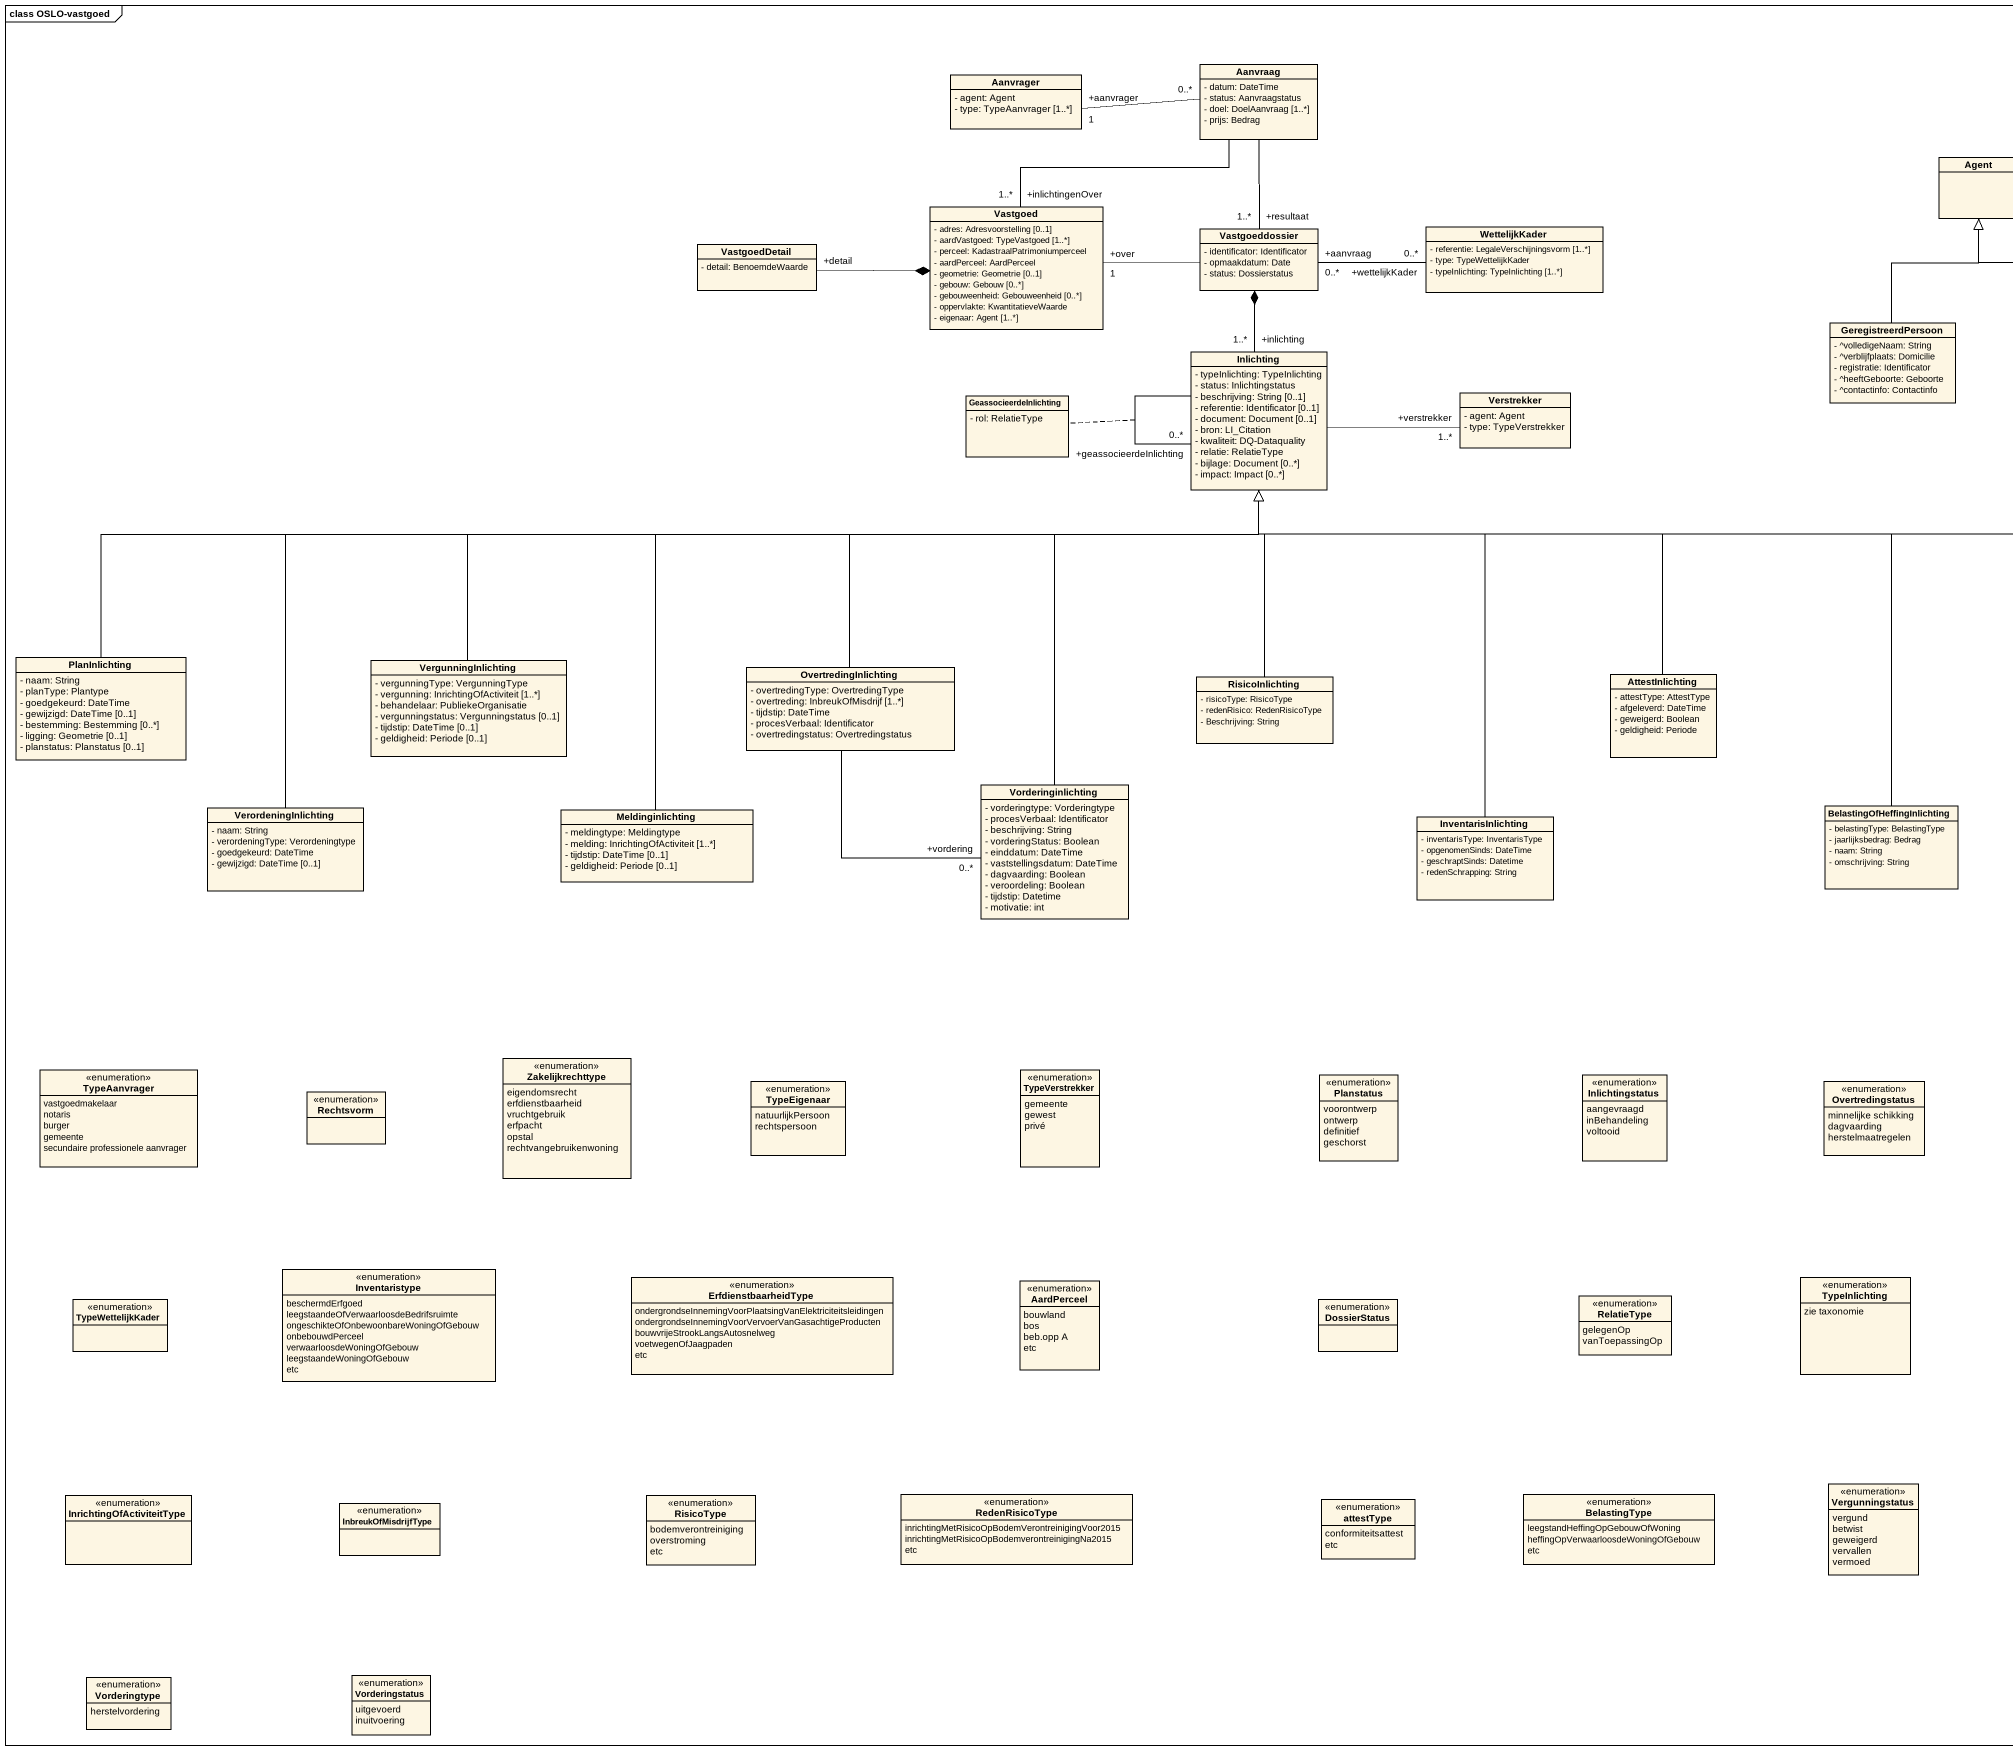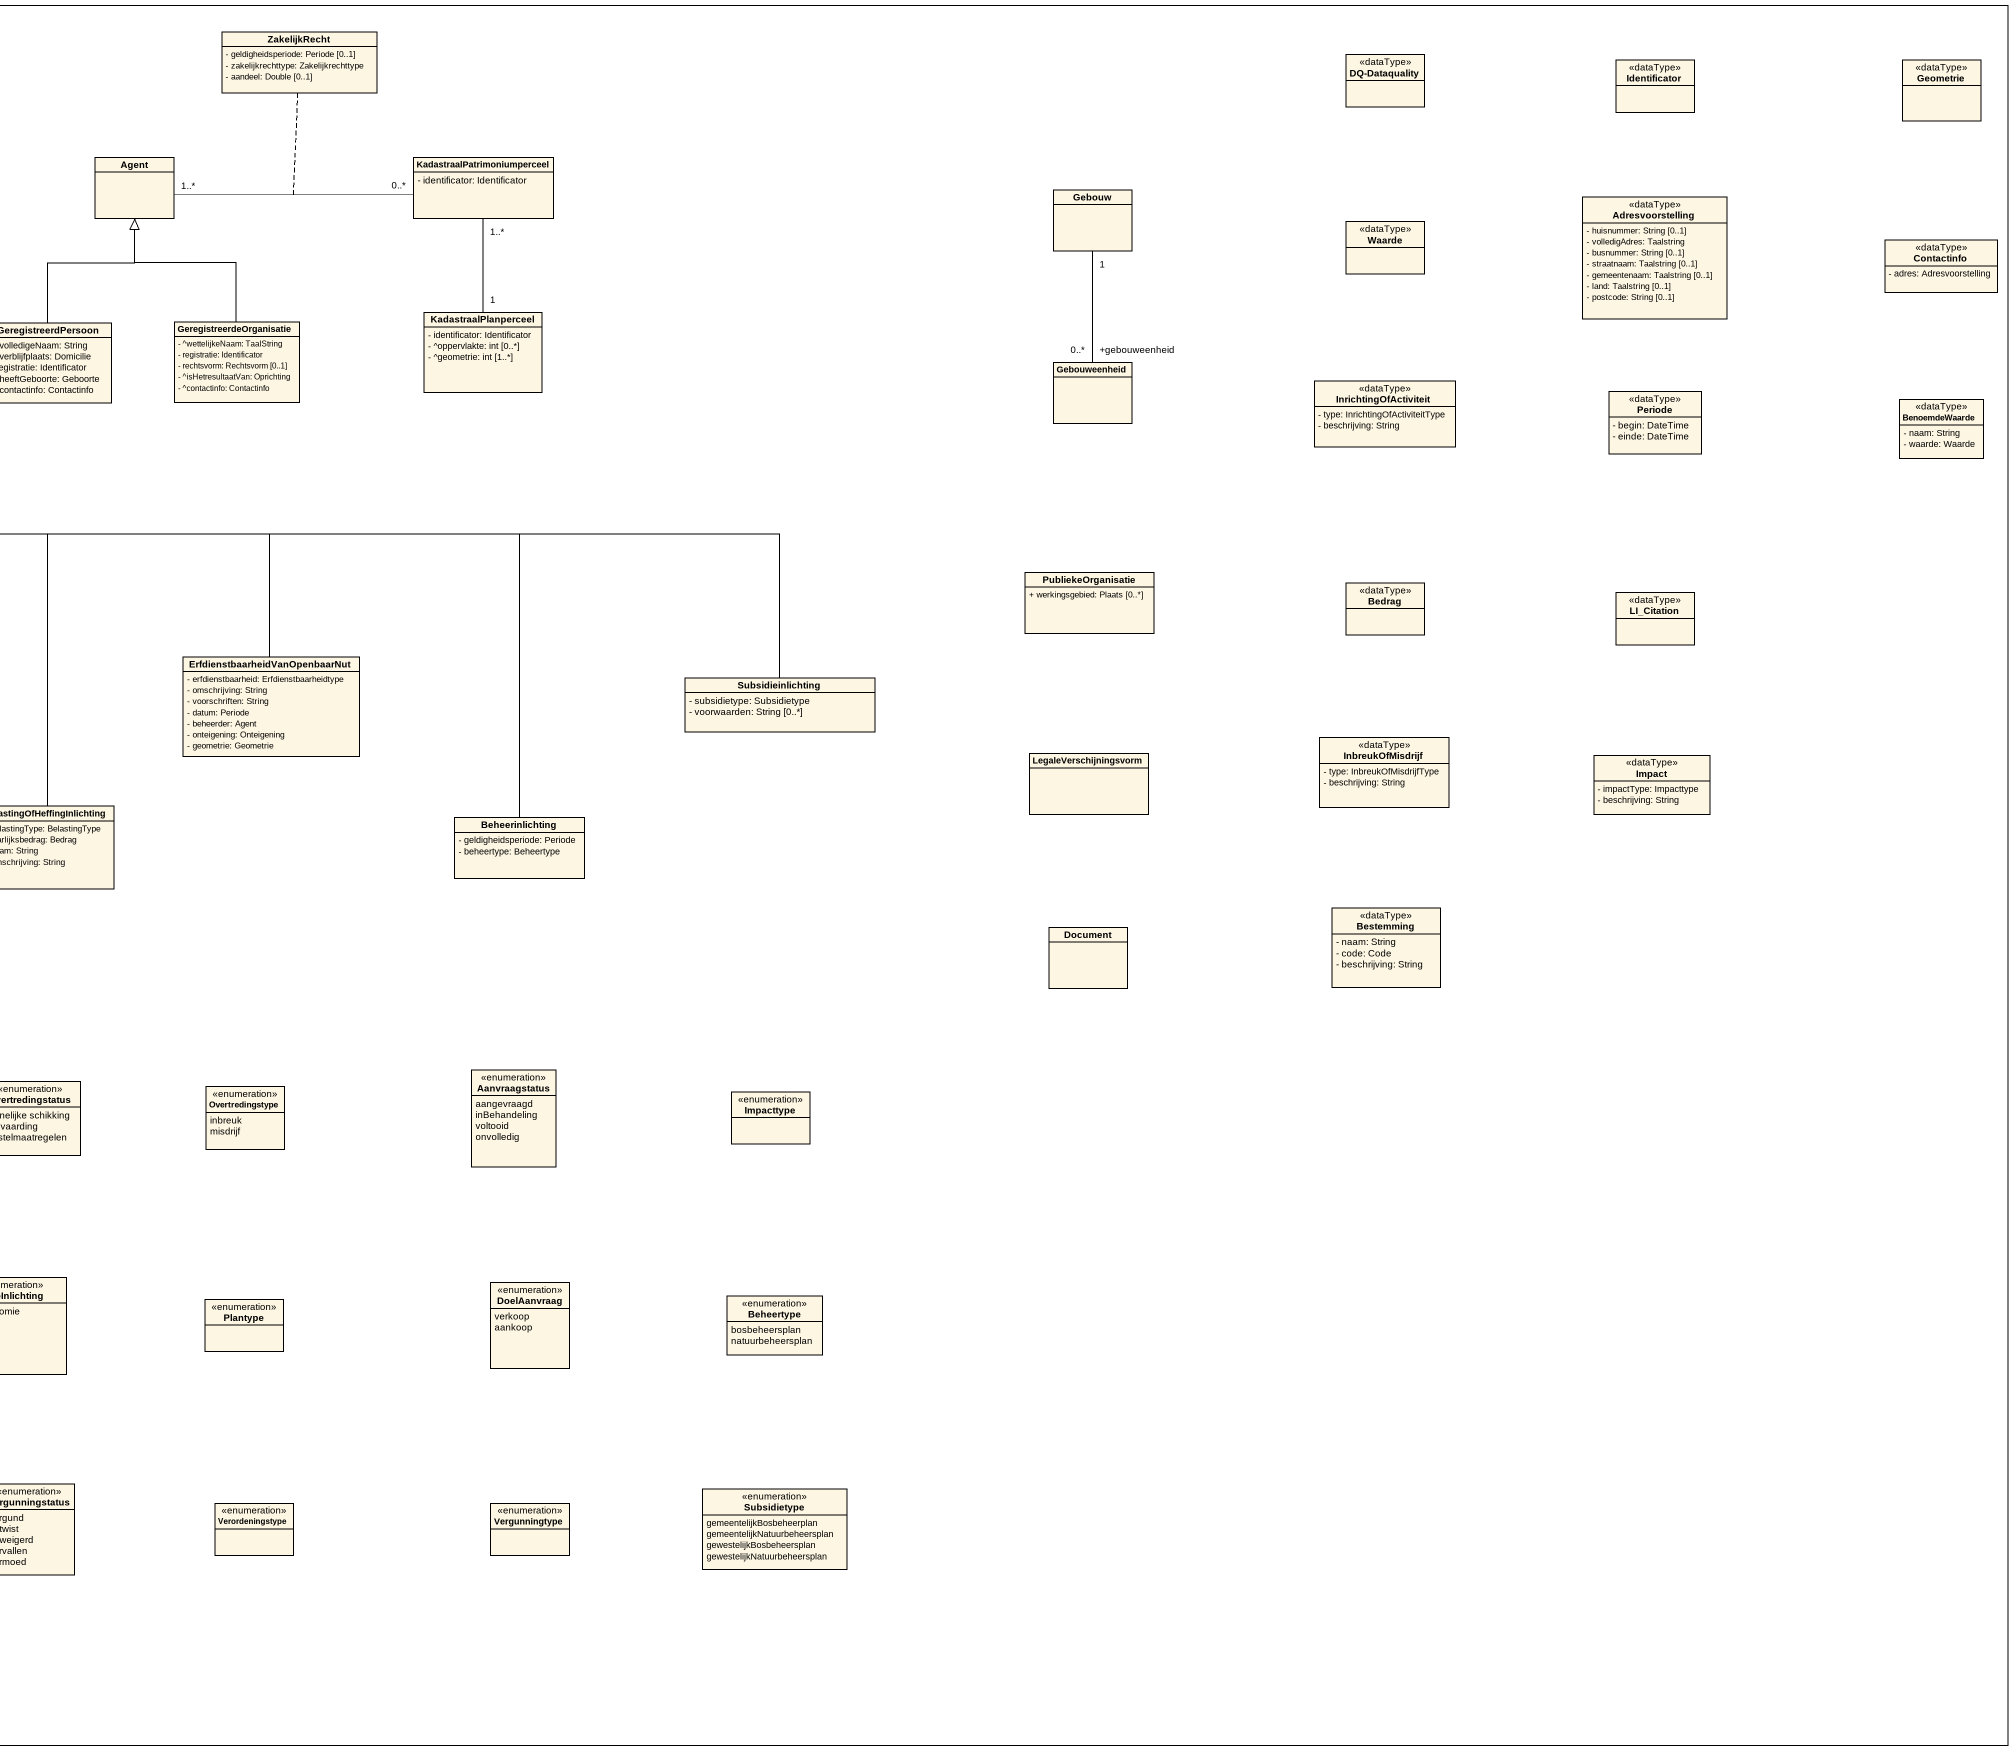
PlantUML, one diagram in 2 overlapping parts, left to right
@startuml
mainframe class OSLO-vastgoed
hide circle
hide empty members
skinparam classAttributeIconSize 0
class ZakelijkRecht {
  - geldigheidsperiode: Periode [0..1]
  - zakelijkrechttype: Zakelijkrechttype
  - aandeel: Double [0..1]
}
class Aanvraag {
  - datum: DateTime
  - status: Aanvraagstatus
  - doel: DoelAanvraag [1..*]
  - prijs: Bedrag
}
class "DQ-Dataquality" as DQ_Dataquality <<dataType>>
class Identificator <<dataType>>
class Geometrie <<dataType>>
class Aanvrager {
  - agent: Agent
  - type: TypeAanvrager [1..*]
}
class "Agent" as Agent_
class KadastraalPatrimoniumperceel {
  - identificator: Identificator
}
class Gebouw
class Vastgoed {
  - adres: Adresvoorstelling [0..1]
  - aardVastgoed: TypeVastgoed [1..*]
  - perceel: KadastraalPatrimoniumperceel
  - aardPerceel: AardPerceel
  - geometrie: Geometrie [0..1]
  - gebouw: Gebouw [0..*]
  - gebouweenheid: Gebouweenheid [0..*]
  - oppervlakte: KwantitatieveWaarde
  - eigenaar: Agent [1..*]
}
class Vastgoeddossier {
  - identificator: Identificator
  - opmaakdatum: Date
  - status: Dossierstatus
}
class WettelijkKader {
  - referentie: LegaleVerschijningsvorm [1..*]
  - type: TypeWettelijkKader
  - typeInlichting: TypeInlichting [1..*]
}
class Waarde <<dataType>>
class Adresvoorstelling <<dataType>> {
  - huisnummer: String [0..1]
  - volledigAdres: Taalstring
  - busnummer: String [0..1]
  - straatnaam: Taalstring [0..1]
  - gemeentenaam: Taalstring [0..1]
  - land: Taalstring [0..1]
  - postcode: String [0..1]
}
class VastgoedDetail {
  - detail: BenoemdeWaarde
}
class Contactinfo <<dataType>> {
  - adres: Adresvoorstelling
}
class GeregistreerdPersoon {
  - ^volledigeNaam: String
  - ^verblijfplaats: Domicilie
  - registratie: Identificator
  - ^heeftGeboorte: Geboorte
  - ^contactinfo: Contactinfo
}
class GeregistreerdeOrganisatie {
  - ^wettelijkeNaam: TaalString
  - registratie: Identificator
  - rechtsvorm: Rechtsvorm [0..1]
  - ^isHetresultaatVan: Oprichting
  - ^contactinfo: Contactinfo
}
class KadastraalPlanperceel {
  - identificator: Identificator
  - ^oppervlakte: int [0..*]
  - ^geometrie: int [1..*]
}
class Inlichting {
  - typeInlichting: TypeInlichting
  - status: Inlichtingstatus
  - beschrijving: String [0..1]
  - referentie: Identificator [0..1]
  - document: Document [0..1]
  - bron: LI_Citation
  - kwaliteit: DQ-Dataquality
  - relatie: RelatieType
  - bijlage: Document [0..*]
  - impact: Impact [0..*]
}
class Gebouweenheid
class InrichtingOfActiviteit <<dataType>> {
  - type: InrichtingOfActiviteitType
  - beschrijving: String
}
class GeassocieerdeInlichting {
  - rol: RelatieType
}
class Verstrekker {
  - agent: Agent
  - type: TypeVerstrekker
}
class Periode <<dataType>> {
  - begin: DateTime
  - einde: DateTime
}
class BenoemdeWaarde <<dataType>> {
  - naam: String
  - waarde: Waarde
}
class PubliekeOrganisatie {
  + werkingsgebied: Plaats [0..*]
}
class Bedrag <<dataType>>
class LI_Citation <<dataType>>
class PlanInlichting {
  - naam: String
  - planType: Plantype
  - goedgekeurd: DateTime
  - gewijzigd: DateTime [0..1]
  - bestemming: Bestemming [0..*]
  - ligging: Geometrie [0..1]
  - planstatus: Planstatus [0..1]
}
class VergunningInlichting {
  - vergunningType: VergunningType
  - vergunning: InrichtingOfActiviteit [1..*]
  - behandelaar: PubliekeOrganisatie
  - vergunningstatus: Vergunningstatus [0..1]
  - tijdstip: DateTime [0..1]
  - geldigheid: Periode [0..1]
}
class "ErfdienstbaarheidVanOpenbaarNut" as ErfdienstbaarheidVanOpenbaar {
  - erfdienstbaarheid: Erfdienstbaarheidtype
  - omschrijving: String
  - voorschriften: String
  - datum: Periode
  - beheerder: Agent
  - onteigening: Onteigening
  - geometrie: Geometrie
}
class OvertredingInlichting {
  - overtredingType: OvertredingType
  - overtreding: InbreukOfMisdrijf [1..*]
  - tijdstip: DateTime
  - procesVerbaal: Identificator
  - overtredingstatus: Overtredingstatus
}
class RisicoInlichting {
  - risicoType: RisicoType
  - redenRisico: RedenRisicoType
  - Beschrijving: String
}
class AttestInlichting {
  - attestType: AttestType
  - afgeleverd: DateTime
  - geweigerd: Boolean
  - geldigheid: Periode
}
class Subsidieinlichting {
  - subsidietype: Subsidietype
  - voorwaarden: String [0..*]
}
class InbreukOfMisdrijf <<dataType>> {
  - type: InbreukOfMisdrijfType
  - beschrijving: String
}
class LegaleVerschijningsvorm
class Impact <<dataType>> {
  - impactType: Impacttype
  - beschrijving: String
}
class VerordeningInlichting {
  - naam: String
  - verordeningType: Verordeningtype
  - goedgekeurd: DateTime
  - gewijzigd: DateTime [0..1]
}
class Meldinginlichting {
  - meldingtype: Meldingtype
  - melding: InrichtingOfActiviteit [1..*]
  - tijdstip: DateTime [0..1]
  - geldigheid: Periode [0..1]
}
class Vorderinginlichting {
  - vorderingtype: Vorderingtype
  - procesVerbaal: Identificator
  - beschrijving: String
  - vorderingStatus: Boolean
  - einddatum: DateTime
  - vaststellingsdatum: DateTime
  - dagvaarding: Boolean
  - veroordeling: Boolean
  - tijdstip: Datetime
  - motivatie: int
}
class InventarisInlichting {
  - inventarisType: InventarisType
  - opgenomenSinds: DateTime
  - geschraptSinds: Datetime
  - redenSchrapping: String
}
class BelastingOfHeffingInlichting {
  - belastingType: BelastingType
  - jaarlijksbedrag: Bedrag
  - naam: String
  - omschrijving: String
}
class Beheerinlichting {
  - geldigheidsperiode: Periode
  - beheertype: Beheertype
}
class Document
class Bestemming <<dataType>> {
  - naam: String
  - code: Code
  - beschrijving: String
}
enum Zakelijkrechttype {
  eigendomsrecht
  erfdienstbaarheid
  vruchtgebruik
  erfpacht
  opstal
  rechtvangebruikenwoning
}
enum TypeAanvrager {
  vastgoedmakelaar
  notaris
  burger
  gemeente
  secundaire professionele aanvrager
}
enum Rechtsvorm
enum TypeEigenaar {
  natuurlijkPersoon
  rechtspersoon
}
enum TypeVerstrekker {
  gemeente
  gewest
  privé
}
enum Planstatus {
  voorontwerp
  ontwerp
  definitief
  geschorst
}
enum Inlichtingstatus {
  aangevraagd
  inBehandeling
  voltooid
}
enum Overtredingstatus {
  minnelijke schikking
  dagvaarding
  herstelmaatregelen
}
enum Overtredingstype {
  inbreuk
  misdrijf
}
enum Aanvraagstatus {
  aangevraagd
  inBehandeling
  voltooid
  onvolledig
}
enum Impacttype
enum Inventaristype {
  beschermdErfgoed
  leegstaandeOfVerwaarloosdeBedrifsruimte
  ongeschikteOfOnbewoonbareWoningOfGebouw
  onbebouwdPerceel
  verwaarloosdeWoningOfGebouw
  leegstaandeWoningOfGebouw
  etc
}
enum ErfdienstbaarheidType {
  ondergrondseInnemingVoorPlaatsingVanElektriciteitsleidingen
  ondergrondseInnemingVoorVervoerVanGasachtigeProducten
  bouwvrijeStrookLangsAutosnelweg
  voetwegenOfJaagpaden
  etc
}
enum AardPerceel {
  bouwland
  bos
  beb.opp A
  etc
}
enum RelatieType {
  gelegenOp
  vanToepassingOp
}
enum TypeInlichting {
  zie taxonomie
}
enum DoelAanvraag {
  verkoop
  aankoop
}
enum Beheertype {
  bosbeheersplan
  natuurbeheersplan
}
enum TypeWettelijkKader
enum DossierStatus
enum Plantype
enum InrichtingOfActiviteitType
enum RisicoType {
  bodemverontreiniging
  overstroming
  etc
}
enum RedenRisicoType {
  inrichtingMetRisicoOpBodemVerontreinigingVoor2015
  inrichtingMetRisicoOpBodemverontreinigingNa2015
  etc
}
enum BelastingType {
  leegstandHeffingOpGebouwOfWoning
  heffingOpVerwaarloosdeWoningOfGebouw
  etc
}
enum Vergunningstatus {
  vergund
  betwist
  geweigerd
  vervallen
  vermoed
}
enum Subsidietype {
  gemeentelijkBosbeheerplan
  gemeentelijkNatuurbeheersplan
  gewestelijkBosbeheersplan
  gewestelijkNatuurbeheersplan
}
enum InbreukOfMisdrijfType
enum attestType {
  conformiteitsattest
  etc
}
enum Verordeningstype
enum Vergunningtype
enum Vorderingtype {
  herstelvordering
}
enum Vorderingstatus {
  uitgevoerd
  inuitvoering
}
Aanvraag "0..*" -left- "+aanvrager\n1" Aanvrager
Aanvraag -- "+inlichtingenOver\n1..*" Vastgoed
Aanvraag -- "+resultaat\n1..*" Vastgoeddossier
KadastraalPatrimoniumperceel "0..*" -left- "1..*" Agent_
(KadastraalPatrimoniumperceel, Agent_) .. ZakelijkRecht
Vastgoeddossier -left- "+over\n1" Vastgoed
Vastgoeddossier "+aanvraag\n0..*" -right- "+wettelijkKader\n0..*" WettelijkKader
VastgoedDetail "+detail" -right-* Vastgoed
GeregistreerdPersoon -up-|> Agent_
GeregistreerdeOrganisatie -up-|> Agent_
KadastraalPlanperceel "1" -up- "1..*" KadastraalPatrimoniumperceel
Inlichting "+inlichting\n1..*" -up-* Vastgoeddossier
Inlichting -- "+geassocieerdeInlichting\n0..*" Inlichting
(Inlichting, Inlichting) .. GeassocieerdeInlichting
Inlichting -right- "+verstrekker\n1..*" Verstrekker
Gebouweenheid "+gebouweenheid\n0..*" -up- "1" Gebouw
PlanInlichting -right-|> Inlichting
VergunningInlichting -right-|> Inlichting
ErfdienstbaarheidVanOpenbaar -left-|> Inlichting
OvertredingInlichting -up-|> Inlichting
OvertredingInlichting -- "+vordering\n0..*" Vorderinginlichting
RisicoInlichting -up-|> Inlichting
AttestInlichting -up-|> Inlichting
Subsidieinlichting -left-|> Inlichting
VerordeningInlichting -right-|> Inlichting
Meldinginlichting -up-|> Inlichting
Vorderinginlichting -up-|> Inlichting
InventarisInlichting -up-|> Inlichting
BelastingOfHeffingInlichting -up-|> Inlichting
Beheerinlichting -left-|> Inlichting
@enduml
